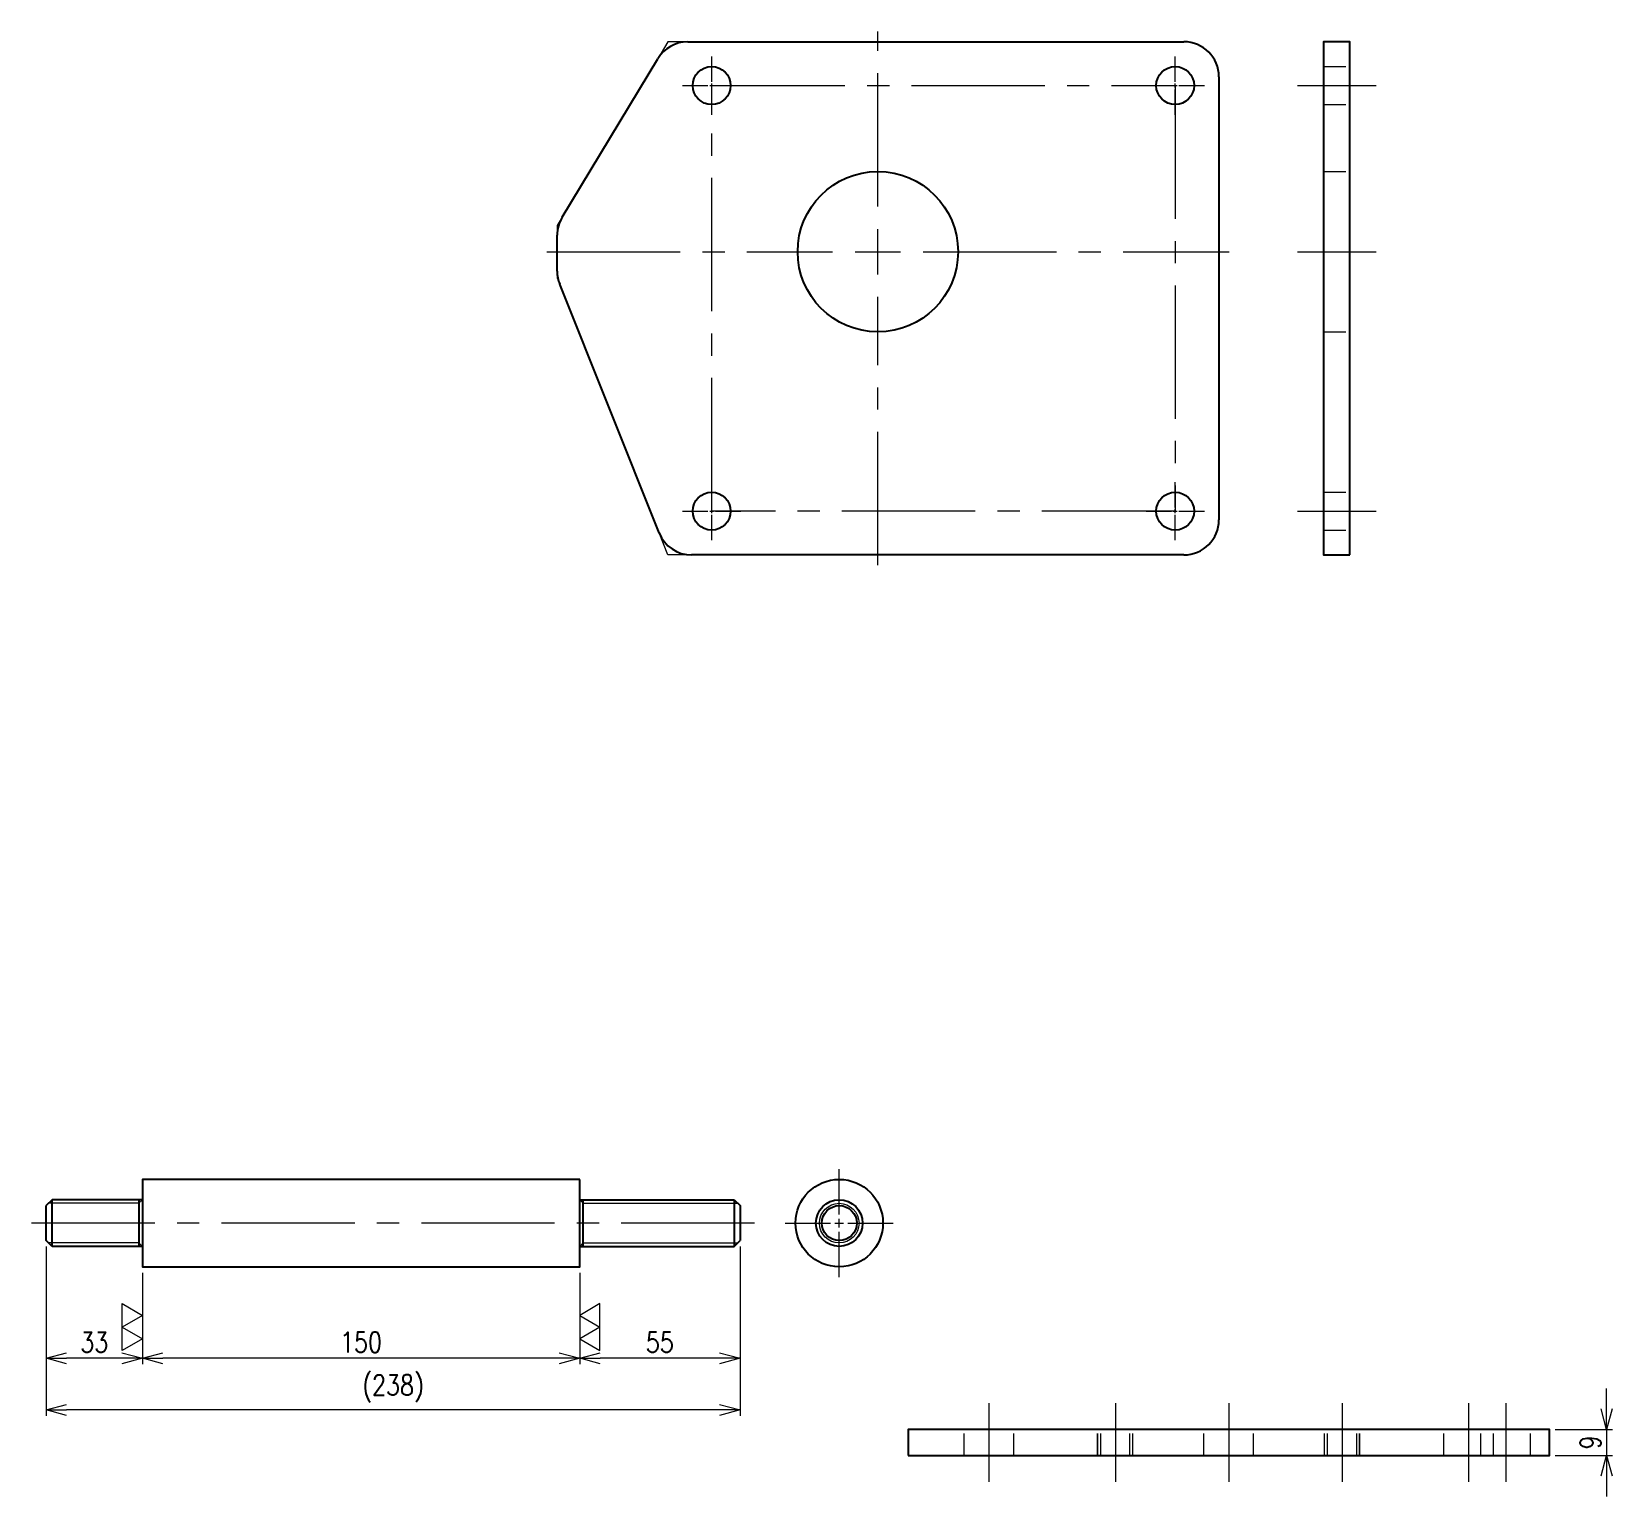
# Model space of a CAD drawing. Header units: millimetres. Extents: x 0 to 38884, y -3675 to 8056.
# Drawn here: x 28734 to 29276, y 6960 to 7462 of the extents above; entities that cross this region are included whole.
import ezdxf

# ---------------------------------------------------------------- set-up
doc = ezdxf.new("R2010")
doc.units = ezdxf.units.MM
doc.header["$LTSCALE"] = 2.4
doc.header["$PDMODE"] = 99
doc.header["$PDSIZE"] = 1
doc.linetypes.add('CENTER2', pattern=[28.575, 19.05, -3.175, 3.175, -3.175])
doc.linetypes.add('HIDDEN2', pattern=[4.7625, 3.175, -1.5875])
for name, color, linetype, lineweight in [('02_細線', 5, 'Continuous', 13), ('03_かくれ線', 6, 'HIDDEN2', 13), ('04_中心線', 1, 'CENTER2', 9), ('07_寸法線', 3, 'Continuous', 9), ('08_DIM', 3, 'Continuous', 13)]:
    doc.layers.add(name, color=color, linetype=linetype, lineweight=lineweight)
doc.layers.add('10_補助線', color=8, linetype='Continuous', lineweight=13, plot=False)
doc.styles.add('寸法用', font='simplex.shx', dxfattribs={"width": 0.8, "bigfont": '@extfont2.shx'})
doc.dimstyles.new('機械製図用', dxfattribs={"dimtxt": 3.5, "dimasz": 3.5, "dimexe": 2, "dimexo": 0, "dimgap": 1.2, "dimtad": 1, "dimdsep": 46, "dimtxsty": '寸法用', "dimblk": 'OPEN30', "dimcen": 0, "dimclrd": 256, "dimclre": 256, "dimclrt": 7, "dimazin": 2, "dimtm": 1e-09, "dimtfac": 0.75, "dimtmove": 0, "dimatfit": 3, "dimldrblk": 'OPEN30', "dimfxl": 1, "dimlwd": -1, "dimlwe": -1, "dimarcsym": 0})

# ---------------------------------------------------------------- blocks, each defined once
blk = doc.blocks.new('*U920')
at = {"layer": '04_中心線', "color": 0, "linetype": 'CENTER2', "transparency": 16777216}
for p, q in [((0, 3), (0, 18.5)), ((-18.5, 0), (-3, 0)), ((3, 0), (18.5, 0)), ((0, -18.5), (0, -3))]:
    blk.add_line(p, q, dxfattribs=at)
at = {"layer": '04_中心線', "color": 0, "linetype": 'Continuous', "transparency": 16777216}
for p, q in [((-1.5, 0), (1.5, 0)), ((0, -1.5), (0, 1.5))]:
    blk.add_line(p, q, dxfattribs=at)
blk = doc.blocks.new('_Open30')
at = {"color": 0, "linetype": 'ByBlock', "lineweight": -2}
for p, q in [((-1, 0.268), (0, 0)), ((0, 0), (-1, -0.268)), ((0, 0), (-1, 0))]:
    blk.add_line(p, q, dxfattribs=at)
blk = doc.blocks.new('*D939')
at = {"layer": '07_寸法線', "transparency": 16777216}
for p, q in [((29273.78, 6989.72), (29273.78, 6996.72)), ((29256.19, 6982.72), (29275.78, 6982.72)), ((29273.78, 6982.72), (29273.78, 6973.72)), ((29256.19, 6973.72), (29275.78, 6973.72)), ((29273.78, 6966.72), (29273.78, 6959.72))]:
    blk.add_line(p, q, dxfattribs=at)
at = {"layer": 'Defpoints', "color": 0, "transparency": 16777216}
for p in [(29254.19, 6982.72), (29254.19, 6973.72), (29273.78, 6973.72)]:
    blk.add_point(p, dxfattribs=at)
at = {"layer": '07_寸法線', "transparency": 16777216, "xscale": 7, "yscale": 7, "zscale": 7}
for p, rotation in [((29273.78, 6982.72), 270), ((29273.78, 6973.72), 90)]:
    blk.add_blockref('_Open30', p, dxfattribs=dict(at, rotation=rotation))
at = {"layer": '07_寸法線', "color": 7, "transparency": 16777216, "insert": (29268.28, 6978.22), "char_height": 7, "attachment_point": 5, "rotation": 90, "style": '寸法用'}
blk.add_mtext('9', dxfattribs=at)
blk = doc.blocks.new('*D943')
at = {"layer": '07_寸法線', "transparency": 16777216}
for p, q in [((28771.53, 7036.46), (28771.53, 7005.11)), ((28921.53, 7036.46), (28921.53, 7005.11)), ((28914.53, 7007.11), (28778.53, 7007.11))]:
    blk.add_line(p, q, dxfattribs=at)
at = {"layer": 'Defpoints', "color": 0, "transparency": 16777216}
for p in [(28771.53, 7038.46), (28921.53, 7038.46), (28771.53, 7007.11)]:
    blk.add_point(p, dxfattribs=at)
at = {"layer": '07_寸法線', "transparency": 16777216, "xscale": 7, "yscale": 7, "zscale": 7, "rotation": 180}
blk.add_blockref('_Open30', (28771.53, 7007.11), dxfattribs=at)
at = {"layer": '07_寸法線', "transparency": 16777216, "xscale": 7, "yscale": 7, "zscale": 7}
blk.add_blockref('_Open30', (28921.53, 7007.11), dxfattribs=at)
at = {"layer": '07_寸法線', "color": 7, "transparency": 16777216, "insert": (28846.53, 7012.61), "char_height": 7, "attachment_point": 5, "style": '寸法用'}
blk.add_mtext('150', dxfattribs=at)
blk = doc.blocks.new('p1ba02')
for p, q in [((-1.5, 2.6), (1.5, 2.6)), ((0, 0), (-1.5, 2.6)), ((1.5, 2.6), (0, 0)), ((3, 0), (1.5, 2.6)), ((1.5, 2.6), (4.5, 2.6)), ((4.5, 2.6), (3, 0))]:
    blk.add_line(p, q)
blk = doc.blocks.new('*D944')
at = {"layer": '07_寸法線', "transparency": 16777216}
for p, q in [((28738.53, 7045.46), (28738.53, 7005.11)), ((28771.53, 7036.46), (28771.53, 7005.11)), ((28764.53, 7007.11), (28745.53, 7007.11))]:
    blk.add_line(p, q, dxfattribs=at)
at = {"layer": 'Defpoints', "color": 0, "transparency": 16777216}
for p in [(28738.53, 7047.46), (28771.53, 7038.46), (28738.53, 7007.11)]:
    blk.add_point(p, dxfattribs=at)
at = {"layer": '07_寸法線', "transparency": 16777216, "xscale": 7, "yscale": 7, "zscale": 7, "rotation": 180}
blk.add_blockref('_Open30', (28738.53, 7007.11), dxfattribs=at)
at = {"layer": '07_寸法線', "transparency": 16777216, "xscale": 7, "yscale": 7, "zscale": 7}
blk.add_blockref('_Open30', (28771.53, 7007.11), dxfattribs=at)
at = {"layer": '07_寸法線', "color": 7, "transparency": 16777216, "insert": (28755.03, 7012.61), "char_height": 7, "attachment_point": 5, "style": '寸法用'}
blk.add_mtext('33', dxfattribs=at)
blk = doc.blocks.new('*D945')
at = {"layer": '07_寸法線', "transparency": 16777216}
for p, q in [((28976.53, 7045.46), (28976.53, 7005.11)), ((28921.53, 7036.46), (28921.53, 7005.11)), ((28969.53, 7007.11), (28928.53, 7007.11))]:
    blk.add_line(p, q, dxfattribs=at)
at = {"layer": 'Defpoints', "color": 0, "transparency": 16777216}
for p in [(28976.53, 7047.46), (28921.53, 7038.46), (28921.53, 7007.11)]:
    blk.add_point(p, dxfattribs=at)
at = {"layer": '07_寸法線', "transparency": 16777216, "xscale": 7, "yscale": 7, "zscale": 7, "rotation": 180}
blk.add_blockref('_Open30', (28921.53, 7007.11), dxfattribs=at)
at = {"layer": '07_寸法線', "transparency": 16777216, "xscale": 7, "yscale": 7, "zscale": 7}
blk.add_blockref('_Open30', (28976.53, 7007.11), dxfattribs=at)
at = {"layer": '07_寸法線', "color": 7, "transparency": 16777216, "insert": (28949.03, 7012.61), "char_height": 7, "attachment_point": 5, "style": '寸法用'}
blk.add_mtext('55', dxfattribs=at)
blk = doc.blocks.new('*D946')
at = {"layer": '07_寸法線', "transparency": 16777216}
for p, q in [((28738.53, 7044.66), (28738.53, 6987.39)), ((28976.53, 7045.46), (28976.53, 6987.39)), ((28969.53, 6989.39), (28745.53, 6989.39))]:
    blk.add_line(p, q, dxfattribs=at)
at = {"layer": 'Defpoints', "color": 0, "transparency": 16777216}
for p in [(28738.53, 7046.66), (28976.53, 7047.46), (28738.53, 6989.39)]:
    blk.add_point(p, dxfattribs=at)
at = {"layer": '07_寸法線', "transparency": 16777216, "xscale": 7, "yscale": 7, "zscale": 7, "rotation": 180}
blk.add_blockref('_Open30', (28738.53, 6989.39), dxfattribs=at)
at = {"layer": '07_寸法線', "transparency": 16777216, "xscale": 7, "yscale": 7, "zscale": 7}
blk.add_blockref('_Open30', (28976.53, 6989.39), dxfattribs=at)
at = {"layer": '07_寸法線', "color": 7, "transparency": 16777216, "insert": (28857.53, 6996.73), "char_height": 7, "attachment_point": 5, "style": '寸法用'}
blk.add_mtext('(238)', dxfattribs=at)
blk = doc.blocks.new('*U984')
at = {"layer": '04_中心線', "color": 0, "linetype": 'CENTER2', "transparency": 16777216}
for p, q in [((0, 15.52), (0, 75.5)), ((-113.5, 0), (-15.52, 0)), ((15.52, 0), (120.5, 0)), ((0, -107.5), (0, -15.52))]:
    blk.add_line(p, q, dxfattribs=at)
at = {"layer": '04_中心線', "color": 0, "linetype": 'Continuous', "transparency": 16777216}
for p, q in [((0, -7.76), (0, 7.76)), ((-7.76, 0), (7.76, 0))]:
    blk.add_line(p, q, dxfattribs=at)
blk = doc.blocks.new('*U985')
at = {"layer": '04_中心線', "color": 0, "linetype": 'CENTER2', "transparency": 16777216}
for p, q in [((0, 1.3), (0, 10)), ((-10, 0), (-1.3, 0)), ((1.3, 0), (10, 0)), ((0, -10), (0, -1.3))]:
    blk.add_line(p, q, dxfattribs=at)
at = {"layer": '04_中心線', "color": 0, "linetype": 'Continuous', "transparency": 16777216}
for p, q in [((-0.65, 0), (0.65, 0)), ((0, -0.65), (0, 0.65))]:
    blk.add_line(p, q, dxfattribs=at)
blk = doc.blocks.new('*U981')
at = {"layer": '04_中心線', "color": 0, "linetype": 'CENTER2', "transparency": 16777216}
for p, q in [((0, 1.3), (0, 10)), ((-10, 0), (-1.3, 0)), ((1.3, 0), (10, 0)), ((0, -10), (0, -1.3))]:
    blk.add_line(p, q, dxfattribs=at)
at = {"layer": '04_中心線', "color": 0, "linetype": 'Continuous', "transparency": 16777216}
for p, q in [((-0.65, 0), (0.65, 0)), ((0, -0.65), (0, 0.65))]:
    blk.add_line(p, q, dxfattribs=at)
blk = doc.blocks.new('*U982')
at = {"layer": '04_中心線', "color": 0, "linetype": 'CENTER2', "transparency": 16777216}
for p, q in [((0, 1.3), (0, 10)), ((-10, 0), (-1.3, 0)), ((1.3, 0), (10, 0)), ((0, -10), (0, -1.3))]:
    blk.add_line(p, q, dxfattribs=at)
at = {"layer": '04_中心線', "color": 0, "linetype": 'Continuous', "transparency": 16777216}
for p, q in [((-0.65, 0), (0.65, 0)), ((0, -0.65), (0, 0.65))]:
    blk.add_line(p, q, dxfattribs=at)
blk = doc.blocks.new('*U983')
at = {"layer": '04_中心線', "color": 0, "linetype": 'CENTER2', "transparency": 16777216}
for p, q in [((0, 1.3), (0, 10)), ((-10, 0), (-1.3, 0)), ((1.3, 0), (10, 0)), ((0, -10), (0, -1.3))]:
    blk.add_line(p, q, dxfattribs=at)
at = {"layer": '04_中心線', "color": 0, "linetype": 'Continuous', "transparency": 16777216}
for p, q in [((-0.65, 0), (0.65, 0)), ((0, -0.65), (0, 0.65))]:
    blk.add_line(p, q, dxfattribs=at)

msp = doc.modelspace()

# ---------------------------------------------------------------- linework, layer by layer
for p, q in [((28958.5877, 7458.6729), (29128.8119, 7458.6729)), ((28915.5364, 7398.5319), (28948.3122, 7452.8708)), ((29140.8119, 7446.6729), (29140.8119, 7294.6729)), ((28913.8119, 7379.9839), (28913.8119, 7392.334)), ((28948.7945, 7290.2162), (28914.6701, 7375.5272)), ((29128.8119, 7282.6729), (28959.9363, 7282.6729))]:
    msp.add_line(p, q)
for points in [[(29185.7084, 7282.6716), (29185.7084, 7458.6716), (29176.7084, 7458.6716), (29176.7084, 7282.6716)], [(28921.5327, 7068.4589), (28771.5327, 7068.4589), (28771.5327, 7038.4589), (28921.5327, 7038.4589)], [(29034.1857, 6973.7224), (29254.1857, 6973.7224), (29254.1857, 6982.7224), (29034.1857, 6982.7224)]]:
    msp.add_lwpolyline(points, close=True)
for points in [[(28740.5327, 7061.4589), (28738.5327, 7059.4589)], [(28771.5327, 7061.4589), (28740.5327, 7061.4589)], [(28740.5327, 7045.4589), (28740.5327, 7061.4589)], [(28770.3327, 7061.4589), (28770.3327, 7045.4589)], [(28921.5327, 7061.4589), (28974.5327, 7061.4589)], [(28922.7327, 7045.4589), (28922.7327, 7061.4589)], [(28974.5327, 7061.4589), (28976.5327, 7059.4589)], [(28974.5327, 7061.4589), (28974.5327, 7045.4589)], [(28738.5327, 7047.4589), (28738.5327, 7059.4589)], [(28976.5327, 7059.4589), (28976.5327, 7047.4589)], [(28740.5327, 7045.4589), (28738.5327, 7047.4589)], [(28771.5327, 7045.4589), (28740.5327, 7045.4589)], [(28921.5327, 7045.4589), (28974.5327, 7045.4589)], [(28974.5327, 7045.4589), (28976.5327, 7047.4589)]]:
    msp.add_lwpolyline(points)
for centre, radius in [((28966.8119, 7443.6729), 6.5), ((29125.8119, 7443.6729), 6.5), ((29023.8119, 7386.6729), 27.5), ((28966.8119, 7297.6729), 6.5), ((29125.8119, 7297.6729), 6.5), ((29010.5671, 7053.4589), 15), ((29010.5671, 7053.4589), 8), ((29010.5671, 7053.4589), 6)]:
    msp.add_circle(centre, radius)
for centre, start, end in [((28958.5877, 7446.6729), 90, 148.902687), ((29128.8119, 7446.6729), 0, 90), ((28925.8119, 7392.334), 148.902687, 180), ((28925.8119, 7379.9839), 180, 201.801409), ((29128.8119, 7294.6729), 270, 0), ((28959.9363, 7294.6729), 201.801409, 270)]:
    msp.add_arc(centre, 12, start, end)
at = {"layer": '02_細線'}
for points in [[(28770.3327, 7060.2589), (28739.3327, 7060.2589)], [(28770.3327, 7060.2589), (28771.5327, 7061.4589)], [(28922.7327, 7060.2589), (28921.5327, 7061.4589)], [(28922.7327, 7060.2589), (28975.7327, 7060.2589)], [(28770.3327, 7046.6589), (28739.3327, 7046.6589)], [(28770.3327, 7046.6589), (28771.5327, 7045.4589)], [(28922.7327, 7046.6589), (28921.5327, 7045.4589)], [(28922.7327, 7046.6589), (28975.7327, 7046.6589)]]:
    msp.add_lwpolyline(points, dxfattribs=at)
msp.add_circle((29010.5671, 7053.4589), 6.8, dxfattribs=at)
at = {"layer": '03_かくれ線'}
for p, q in [((29176.7084, 7450.1716), (29185.7084, 7450.1716)), ((29176.7084, 7437.1716), (29185.7084, 7437.1716)), ((29176.7084, 7414.1729), (29185.7084, 7414.1729)), ((29176.7084, 7359.1729), (29185.7084, 7359.1729)), ((29176.7084, 7304.1716), (29185.7084, 7304.1716)), ((29176.7084, 7291.1716), (29185.7084, 7291.1716)), ((29053.4133, 6973.7224), (29053.4133, 6982.7224)), ((29070.4133, 6973.7224), (29070.4133, 6982.7224)), ((29099.1942, 6973.7224), (29099.1942, 6982.7224)), ((29099.2949, 6973.7224), (29099.2949, 6982.7224)), ((29100.2949, 6973.7224), (29100.2949, 6982.7224)), ((29110.2949, 6973.7224), (29110.2949, 6982.7224)), ((29111.2949, 6973.7224), (29111.2949, 6982.7224)), ((29135.6857, 6973.7224), (29135.6857, 6982.7224)), ((29152.6857, 6973.7224), (29152.6857, 6982.7224)), ((29177.0766, 6973.7224), (29177.0766, 6982.7224)), ((29178.0766, 6973.7224), (29178.0766, 6982.7224)), ((29188.0766, 6973.7224), (29188.0766, 6982.7224)), ((29189.0766, 6973.7224), (29189.0766, 6982.7224)), ((29189.1772, 6973.7224), (29189.1772, 6982.7224)), ((29217.9581, 6973.7224), (29217.9581, 6982.7224)), ((29230.6857, 6973.7224), (29230.6857, 6982.7224)), ((29234.9581, 6973.7224), (29234.9581, 6982.7224)), ((29247.6857, 6973.7224), (29247.6857, 6982.7224))]:
    msp.add_line(p, q, dxfattribs=at)
at = {"layer": '04_中心線'}
for p, q in [((29167.7084, 7443.6716), (29194.7084, 7443.6716)), ((29167.7084, 7386.6716), (29194.7084, 7386.6716)), ((29167.7084, 7297.6716), (29194.7084, 7297.6716)), ((28981.5327, 7053.4589), (28733.5327, 7053.4589)), ((29061.9133, 6991.7224), (29061.9133, 6964.7224)), ((29105.2864, 6991.7224), (29105.2864, 6964.7224)), ((29144.1857, 6991.7224), (29144.1857, 6964.7224)), ((29183.0851, 6991.7224), (29183.0851, 6964.7224)), ((29226.4581, 6991.7224), (29226.4581, 6964.7224)), ((29239.1857, 6991.7224), (29239.1857, 6964.7224))]:
    msp.add_line(p, q, dxfattribs=at)
msp.add_lwpolyline([(29125.8119, 7297.6729), (28966.8119, 7297.6729), (28966.8119, 7443.6729), (29125.8119, 7443.6729)], close=True, dxfattribs=at)
at = {"layer": '10_補助線'}
for points in [[(28958.6153, 7458.6729), (28951.8119, 7458.6729), (28948.3122, 7452.8708)], [(28915.5364, 7398.5319), (28913.8119, 7395.6729), (28913.8119, 7392.3566)], [(28913.8119, 7379.7135), (28913.8119, 7377.6729), (28914.6701, 7375.5272)], [(28960.3238, 7282.6729), (28951.8119, 7282.6729), (28948.7945, 7290.2162)]]:
    msp.add_lwpolyline(points, dxfattribs=at)

# ---------------------------------------------------------------- block references
at = {"layer": '04_中心線', "linetype": 'CENTER2'}
for name, p in [('*U984', (29023.8119, 7386.6729)), ('*U985', (28966.8119, 7443.6729)), ('*U981', (29125.8119, 7443.6729)), ('*U983', (28966.8119, 7297.6729)), ('*U982', (29125.8119, 7297.6729)), ('*U920', (29010.5671, 7053.4589))]:
    msp.add_blockref(name, p, dxfattribs=at)
at = {"layer": '08_DIM', "yscale": 2.68, "zscale": 2.68}
for p, xscale, rotation in [((28771.5327, 7013.7704), 2.68, 89.99999999999999), ((28921.5327, 7013.7704), -2.68, 270)]:
    msp.add_blockref('p1ba02', p, dxfattribs=dict(at, xscale=xscale, rotation=rotation))

# ---------------------------------------------------------------- dimensions: what is measured, and where the dimension line sits
at = {"layer": '07_寸法線'}
for base, p1, p2, picture, middle in [((28738.5327, 7007.1087), (28771.5327, 7038.4589), (28738.5327, 7047.4589), '*D944', (28755.0327, 7012.6087)), ((28921.5327, 7007.1087), (28976.5327, 7047.4589), (28921.5327, 7038.4589), '*D945', (28949.0327, 7012.6087))]:
    dim = msp.add_linear_dim(base=base, p1=p1, p2=p2, dimstyle='機械製図用', override={"dimtxt": 7, "dimasz": 7, "dimexo": 2, "dimgap": 2}, dxfattribs=at)
    dim.commit()
    dim.dimension.update_dxf_attribs({"geometry": picture, "text_midpoint": middle})
dim = msp.add_linear_dim(base=(28738.5327, 6989.3939), p1=(28976.5327, 7047.4589), p2=(28738.5327, 7046.6589), text='(<>)', dimstyle='機械製図用', override={"dimtxt": 7, "dimasz": 7, "dimexo": 2, "dimgap": 2}, dxfattribs=at)
dim.commit()
dim.dimension.update_dxf_attribs({"geometry": '*D946', "text_midpoint": (28857.5327, 6996.7272)})
dim = msp.add_linear_dim(base=(28771.5327, 7007.1087), p1=(28921.5327, 7038.4589), p2=(28771.5327, 7038.4589), dimstyle='機械製図用', override={"dimtxt": 7, "dimasz": 7, "dimexo": 2, "dimgap": 2}, dxfattribs=at)
dim.commit()
dim.dimension.update_dxf_attribs({"geometry": '*D943', "text_midpoint": (28846.5327, 7007.1087), "dimtype": 160})
dim = msp.add_linear_dim(base=(29273.7776, 6973.7224), p1=(29254.1857, 6982.7224), p2=(29254.1857, 6973.7224), angle=90, dimstyle='機械製図用', override={"dimtxt": 7, "dimasz": 7, "dimexo": 2, "dimgap": 2}, dxfattribs=at)
dim.commit()
dim.dimension.update_dxf_attribs({"geometry": '*D939', "text_midpoint": (29268.2776, 6978.2224)})

doc.saveas('drawing.dxf')
